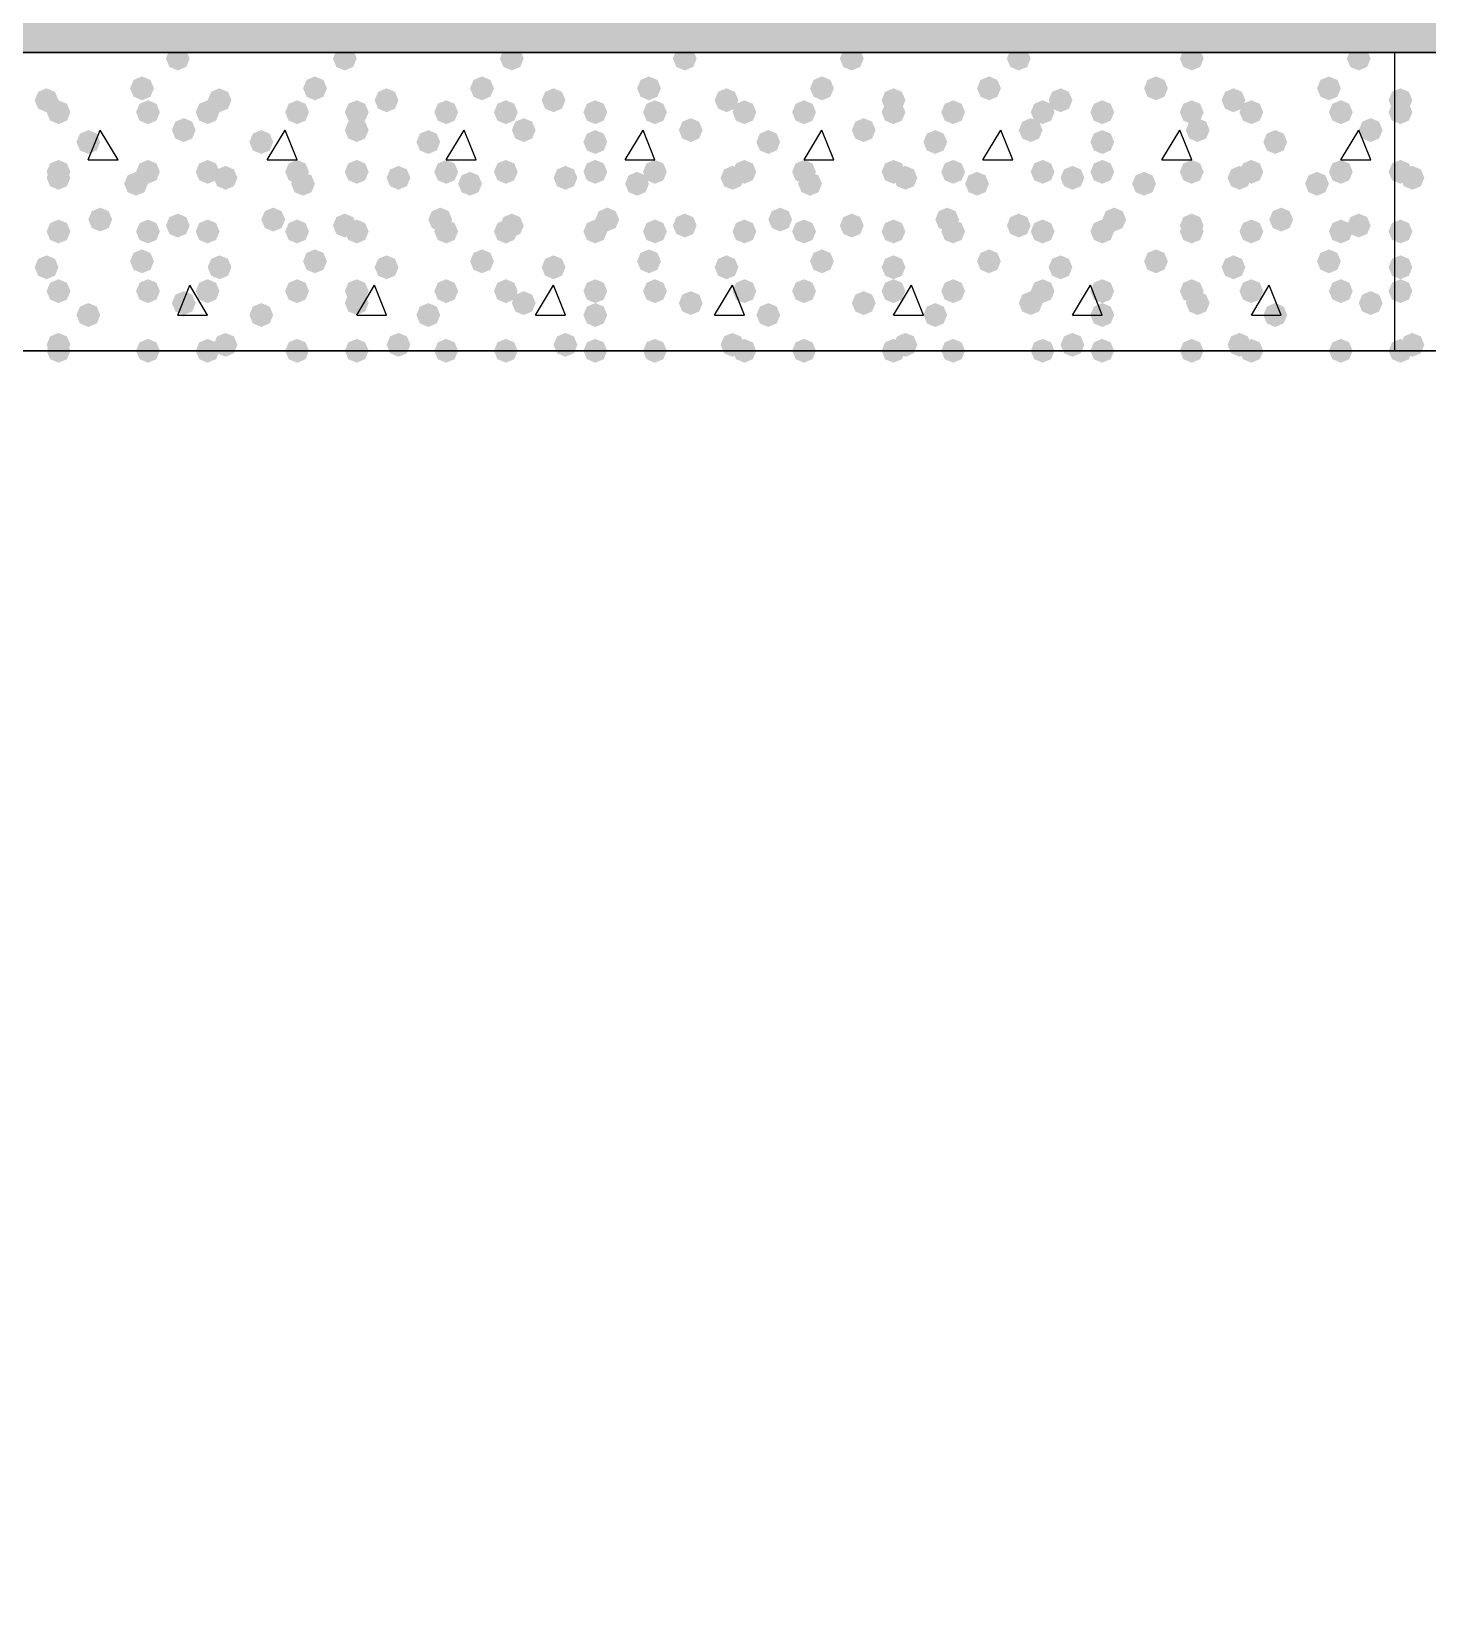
# Model space of a CAD drawing. Header units: millimetres. Extents: x 0 to 420, y 0 to 297.
# Drawn here: x 354.77 to 364.68, y 137.37 to 148.61 of the extents above; entities that cross this region are included whole.
import ezdxf

# ---------------------------------------------------------------- set-up
doc = ezdxf.new("R2010")
doc.units = ezdxf.units.MM
doc.layers.get('0').update_dxf_attribs({"linetype": 'CONTINUOUS'})

msp = doc.modelspace()

# ---------------------------------------------------------------- hatches: boundary and pattern name
at = {"true_color": 0x000008}
h = msp.add_hatch(color=0, dxfattribs=at)
h.paths.add_polyline_path([(379.603, 160.485667), (33.528, 160.485667), (379.603, 148.463)], flags=0)
h.paths.add_polyline_path([(33.528, 160.485667), (379.603, 148.463), (33.528, 148.463)], flags=0)
for points in [[(355.896333, 148.420667), (355.871463, 148.360871), (355.811667, 148.336), (355.751871, 148.360871), (355.727, 148.420667), (355.751871, 148.480462), (355.811667, 148.505333), (355.871462, 148.480463)], [(357.081667, 148.420667), (357.056796, 148.360871), (356.997, 148.336), (356.937204, 148.360871), (356.912333, 148.420667), (356.937204, 148.480462), (356.997, 148.505333), (357.056796, 148.480463)], [(358.267, 148.420667), (358.242129, 148.360871), (358.182333, 148.336), (358.122538, 148.360871), (358.097667, 148.420667), (358.122537, 148.480462), (358.182333, 148.505333), (358.242129, 148.480463)], [(359.494667, 148.420667), (359.469796, 148.360871), (359.41, 148.336), (359.350204, 148.360871), (359.325333, 148.420667), (359.350204, 148.480462), (359.41, 148.505333), (359.469796, 148.480463)], [(360.68, 148.420667), (360.655129, 148.360871), (360.595333, 148.336), (360.535538, 148.360871), (360.510667, 148.420667), (360.535537, 148.480462), (360.595333, 148.505333), (360.655129, 148.480463)], [(361.865333, 148.420667), (361.840463, 148.360871), (361.780667, 148.336), (361.720871, 148.360871), (361.696, 148.420667), (361.720871, 148.480462), (361.780667, 148.505333), (361.840462, 148.480463)], [(363.093, 148.420667), (363.068129, 148.360871), (363.008333, 148.336), (362.948537, 148.360871), (362.923667, 148.420667), (362.948537, 148.480462), (363.008333, 148.505333), (363.068129, 148.480463)], [(364.278333, 148.420667), (364.253462, 148.360871), (364.193667, 148.336), (364.133871, 148.360871), (364.109, 148.420667), (364.133871, 148.480462), (364.193667, 148.505333), (364.253462, 148.480463)], [(355.642333, 148.209), (355.617462, 148.149204), (355.557667, 148.124333), (355.497871, 148.149204), (355.473, 148.209), (355.497871, 148.268796), (355.557667, 148.293667), (355.617462, 148.268796)], [(356.87, 148.209), (356.845129, 148.149204), (356.785333, 148.124333), (356.725537, 148.149204), (356.700667, 148.209), (356.725537, 148.268796), (356.785333, 148.293667), (356.845129, 148.268796)], [(358.055333, 148.209), (358.030463, 148.149204), (357.970667, 148.124333), (357.910871, 148.149204), (357.886, 148.209), (357.910871, 148.268796), (357.970667, 148.293667), (358.030462, 148.268796)], [(359.240667, 148.209), (359.215796, 148.149204), (359.156, 148.124333), (359.096204, 148.149204), (359.071333, 148.209), (359.096204, 148.268796), (359.156, 148.293667), (359.215796, 148.268796)], [(360.468333, 148.209), (360.443463, 148.149204), (360.383667, 148.124333), (360.323871, 148.149204), (360.299, 148.209), (360.323871, 148.268796), (360.383667, 148.293667), (360.443462, 148.268796)], [(361.653667, 148.209), (361.628796, 148.149204), (361.569, 148.124333), (361.509204, 148.149204), (361.484333, 148.209), (361.509204, 148.268796), (361.569, 148.293667), (361.628796, 148.268796)], [(362.839, 148.209), (362.814129, 148.149204), (362.754333, 148.124333), (362.694537, 148.149204), (362.669667, 148.209), (362.694537, 148.268796), (362.754333, 148.293667), (362.814129, 148.268796)], [(364.066667, 148.209), (364.041796, 148.149204), (363.982, 148.124333), (363.922204, 148.149204), (363.897333, 148.209), (363.922204, 148.268796), (363.982, 148.293667), (364.041796, 148.268796)], [(354.965, 148.124333), (354.940129, 148.064537), (354.880333, 148.039667), (354.820538, 148.064537), (354.795667, 148.124333), (354.820537, 148.184129), (354.880333, 148.209), (354.940129, 148.184129)], [(356.192667, 148.124333), (356.167796, 148.064537), (356.108, 148.039667), (356.048204, 148.064537), (356.023333, 148.124333), (356.048204, 148.184129), (356.108, 148.209), (356.167796, 148.184129)], [(357.378, 148.124333), (357.353129, 148.064537), (357.293333, 148.039667), (357.233538, 148.064537), (357.208667, 148.124333), (357.233537, 148.184129), (357.293333, 148.209), (357.353129, 148.184129)], [(358.563333, 148.124333), (358.538462, 148.064537), (358.478667, 148.039667), (358.418871, 148.064537), (358.394, 148.124333), (358.418871, 148.184129), (358.478667, 148.209), (358.538462, 148.184129)], [(359.791, 148.124333), (359.766129, 148.064537), (359.706333, 148.039667), (359.646538, 148.064537), (359.621667, 148.124333), (359.646537, 148.184129), (359.706333, 148.209), (359.766129, 148.184129)], [(360.976333, 148.124333), (360.951462, 148.064537), (360.891667, 148.039667), (360.831871, 148.064537), (360.807, 148.124333), (360.831871, 148.184129), (360.891667, 148.209), (360.951462, 148.184129)], [(362.161667, 148.124333), (362.136796, 148.064537), (362.077, 148.039667), (362.017204, 148.064537), (361.992333, 148.124333), (362.017204, 148.184129), (362.077, 148.209), (362.136796, 148.184129)], [(363.389333, 148.124333), (363.364462, 148.064537), (363.304667, 148.039667), (363.244871, 148.064537), (363.22, 148.124333), (363.244871, 148.184129), (363.304667, 148.209), (363.364462, 148.184129)], [(355.049667, 148.039667), (355.024796, 147.979871), (354.965, 147.955), (354.905204, 147.979871), (354.880333, 148.039667), (354.905204, 148.099462), (354.965, 148.124333), (355.024796, 148.099463)], [(355.684667, 148.039667), (355.659796, 147.979871), (355.6, 147.955), (355.540204, 147.979871), (355.515333, 148.039667), (355.540204, 148.099462), (355.6, 148.124333), (355.659796, 148.099463)], [(356.108, 148.039667), (356.083129, 147.979871), (356.023333, 147.955), (355.963538, 147.979871), (355.938667, 148.039667), (355.963537, 148.099462), (356.023333, 148.124333), (356.083129, 148.099463)], [(356.743, 148.039667), (356.718129, 147.979871), (356.658333, 147.955), (356.598538, 147.979871), (356.573667, 148.039667), (356.598537, 148.099462), (356.658333, 148.124333), (356.718129, 148.099463)], [(357.166333, 148.039667), (357.141462, 147.979871), (357.081667, 147.955), (357.021871, 147.979871), (356.997, 148.039667), (357.021871, 148.099462), (357.081667, 148.124333), (357.141462, 148.099463)], [(357.801333, 148.039667), (357.776462, 147.979871), (357.716667, 147.955), (357.656871, 147.979871), (357.632, 148.039667), (357.656871, 148.099462), (357.716667, 148.124333), (357.776462, 148.099463)], [(358.224667, 148.039667), (358.199796, 147.979871), (358.14, 147.955), (358.080204, 147.979871), (358.055333, 148.039667), (358.080204, 148.099462), (358.14, 148.124333), (358.199796, 148.099463)], [(358.859667, 148.039667), (358.834796, 147.979871), (358.775, 147.955), (358.715204, 147.979871), (358.690333, 148.039667), (358.715204, 148.099462), (358.775, 148.124333), (358.834796, 148.099463)], [(359.283, 148.039667), (359.258129, 147.979871), (359.198333, 147.955), (359.138537, 147.979871), (359.113667, 148.039667), (359.138537, 148.099462), (359.198333, 148.124333), (359.258129, 148.099463)], [(359.918, 148.039667), (359.893129, 147.979871), (359.833333, 147.955), (359.773537, 147.979871), (359.748667, 148.039667), (359.773537, 148.099462), (359.833333, 148.124333), (359.893129, 148.099463)], [(360.341333, 148.039667), (360.316462, 147.979871), (360.256667, 147.955), (360.196871, 147.979871), (360.172, 148.039667), (360.196871, 148.099462), (360.256667, 148.124333), (360.316462, 148.099463)], [(360.976333, 148.039667), (360.951462, 147.979871), (360.891667, 147.955), (360.831871, 147.979871), (360.807, 148.039667), (360.831871, 148.099462), (360.891667, 148.124333), (360.951462, 148.099463)], [(361.399667, 148.039667), (361.374796, 147.979871), (361.315, 147.955), (361.255204, 147.979871), (361.230333, 148.039667), (361.255204, 148.099462), (361.315, 148.124333), (361.374796, 148.099463)], [(362.034667, 148.039667), (362.009796, 147.979871), (361.95, 147.955), (361.890204, 147.979871), (361.865333, 148.039667), (361.890204, 148.099462), (361.95, 148.124333), (362.009796, 148.099463)], [(362.458, 148.039667), (362.433129, 147.979871), (362.373333, 147.955), (362.313538, 147.979871), (362.288667, 148.039667), (362.313537, 148.099462), (362.373333, 148.124333), (362.433129, 148.099463)], [(363.093, 148.039667), (363.068129, 147.979871), (363.008333, 147.955), (362.948537, 147.979871), (362.923667, 148.039667), (362.948537, 148.099462), (363.008333, 148.124333), (363.068129, 148.099463)], [(363.516333, 148.039667), (363.491463, 147.979871), (363.431667, 147.955), (363.371871, 147.979871), (363.347, 148.039667), (363.371871, 148.099462), (363.431667, 148.124333), (363.491462, 148.099463)], [(364.151333, 148.039667), (364.126463, 147.979871), (364.066667, 147.955), (364.006871, 147.979871), (363.982, 148.039667), (364.006871, 148.099462), (364.066667, 148.124333), (364.126462, 148.099463)], [(355.261333, 147.828), (355.236463, 147.768204), (355.176667, 147.743333), (355.116871, 147.768204), (355.092, 147.828), (355.116871, 147.887796), (355.176667, 147.912667), (355.236462, 147.887796)], [(355.938667, 147.912667), (355.913796, 147.852871), (355.854, 147.828), (355.794204, 147.852871), (355.769333, 147.912667), (355.794204, 147.972462), (355.854, 147.997333), (355.913796, 147.972463)], [(356.489, 147.828), (356.464129, 147.768204), (356.404333, 147.743333), (356.344538, 147.768204), (356.319667, 147.828), (356.344537, 147.887796), (356.404333, 147.912667), (356.464129, 147.887796)], [(357.166333, 147.912667), (357.141462, 147.852871), (357.081667, 147.828), (357.021871, 147.852871), (356.997, 147.912667), (357.021871, 147.972462), (357.081667, 147.997333), (357.141462, 147.972463)], [(357.674333, 147.828), (357.649462, 147.768204), (357.589667, 147.743333), (357.529871, 147.768204), (357.505, 147.828), (357.529871, 147.887796), (357.589667, 147.912667), (357.649462, 147.887796)], [(358.351667, 147.912667), (358.326796, 147.852871), (358.267, 147.828), (358.207204, 147.852871), (358.182333, 147.912667), (358.207204, 147.972462), (358.267, 147.997333), (358.326796, 147.972463)], [(358.859667, 147.828), (358.834796, 147.768204), (358.775, 147.743333), (358.715204, 147.768204), (358.690333, 147.828), (358.715204, 147.887796), (358.775, 147.912667), (358.834796, 147.887796)], [(359.537, 147.912667), (359.512129, 147.852871), (359.452333, 147.828), (359.392538, 147.852871), (359.367667, 147.912667), (359.392537, 147.972462), (359.452333, 147.997333), (359.512129, 147.972463)], [(360.087333, 147.828), (360.062462, 147.768204), (360.002667, 147.743333), (359.942871, 147.768204), (359.918, 147.828), (359.942871, 147.887796), (360.002667, 147.912667), (360.062462, 147.887796)], [(360.764667, 147.912667), (360.739796, 147.852871), (360.68, 147.828), (360.620204, 147.852871), (360.595333, 147.912667), (360.620204, 147.972462), (360.68, 147.997333), (360.739796, 147.972463)], [(361.272667, 147.828), (361.247796, 147.768204), (361.188, 147.743333), (361.128204, 147.768204), (361.103333, 147.828), (361.128204, 147.887796), (361.188, 147.912667), (361.247796, 147.887796)], [(361.95, 147.912667), (361.925129, 147.852871), (361.865333, 147.828), (361.805538, 147.852871), (361.780667, 147.912667), (361.805537, 147.972462), (361.865333, 147.997333), (361.925129, 147.972463)], [(362.458, 147.828), (362.433129, 147.768204), (362.373333, 147.743333), (362.313538, 147.768204), (362.288667, 147.828), (362.313537, 147.887796), (362.373333, 147.912667), (362.433129, 147.887796)], [(363.135333, 147.912667), (363.110463, 147.852871), (363.050667, 147.828), (362.990871, 147.852871), (362.966, 147.912667), (362.990871, 147.972462), (363.050667, 147.997333), (363.110462, 147.972463)], [(363.685667, 147.828), (363.660796, 147.768204), (363.601, 147.743333), (363.541204, 147.768204), (363.516333, 147.828), (363.541204, 147.887796), (363.601, 147.912667), (363.660796, 147.887796)], [(364.363, 147.912667), (364.338129, 147.852871), (364.278333, 147.828), (364.218538, 147.852871), (364.193667, 147.912667), (364.218537, 147.972462), (364.278333, 147.997333), (364.338129, 147.972463)], [(355.049667, 147.616333), (355.024796, 147.556537), (354.965, 147.531667), (354.905204, 147.556537), (354.880333, 147.616333), (354.905204, 147.676129), (354.965, 147.701), (355.024796, 147.676129)], [(355.684667, 147.616333), (355.659796, 147.556537), (355.6, 147.531667), (355.540204, 147.556537), (355.515333, 147.616333), (355.540204, 147.676129), (355.6, 147.701), (355.659796, 147.676129)], [(356.108, 147.616333), (356.083129, 147.556537), (356.023333, 147.531667), (355.963538, 147.556537), (355.938667, 147.616333), (355.963537, 147.676129), (356.023333, 147.701), (356.083129, 147.676129)], [(356.743, 147.616333), (356.718129, 147.556537), (356.658333, 147.531667), (356.598538, 147.556537), (356.573667, 147.616333), (356.598537, 147.676129), (356.658333, 147.701), (356.718129, 147.676129)], [(357.166333, 147.616333), (357.141462, 147.556537), (357.081667, 147.531667), (357.021871, 147.556537), (356.997, 147.616333), (357.021871, 147.676129), (357.081667, 147.701), (357.141462, 147.676129)], [(357.801333, 147.616333), (357.776462, 147.556537), (357.716667, 147.531667), (357.656871, 147.556537), (357.632, 147.616333), (357.656871, 147.676129), (357.716667, 147.701), (357.776462, 147.676129)], [(358.224667, 147.616333), (358.199796, 147.556537), (358.14, 147.531667), (358.080204, 147.556537), (358.055333, 147.616333), (358.080204, 147.676129), (358.14, 147.701), (358.199796, 147.676129)], [(358.859667, 147.616333), (358.834796, 147.556537), (358.775, 147.531667), (358.715204, 147.556537), (358.690333, 147.616333), (358.715204, 147.676129), (358.775, 147.701), (358.834796, 147.676129)], [(359.283, 147.616333), (359.258129, 147.556537), (359.198333, 147.531667), (359.138537, 147.556537), (359.113667, 147.616333), (359.138537, 147.676129), (359.198333, 147.701), (359.258129, 147.676129)], [(359.918, 147.616333), (359.893129, 147.556537), (359.833333, 147.531667), (359.773537, 147.556537), (359.748667, 147.616333), (359.773537, 147.676129), (359.833333, 147.701), (359.893129, 147.676129)], [(360.341333, 147.616333), (360.316462, 147.556537), (360.256667, 147.531667), (360.196871, 147.556537), (360.172, 147.616333), (360.196871, 147.676129), (360.256667, 147.701), (360.316462, 147.676129)], [(360.976333, 147.616333), (360.951462, 147.556537), (360.891667, 147.531667), (360.831871, 147.556537), (360.807, 147.616333), (360.831871, 147.676129), (360.891667, 147.701), (360.951462, 147.676129)], [(361.399667, 147.616333), (361.374796, 147.556537), (361.315, 147.531667), (361.255204, 147.556537), (361.230333, 147.616333), (361.255204, 147.676129), (361.315, 147.701), (361.374796, 147.676129)], [(362.034667, 147.616333), (362.009796, 147.556537), (361.95, 147.531667), (361.890204, 147.556537), (361.865333, 147.616333), (361.890204, 147.676129), (361.95, 147.701), (362.009796, 147.676129)], [(362.458, 147.616333), (362.433129, 147.556537), (362.373333, 147.531667), (362.313538, 147.556537), (362.288667, 147.616333), (362.313537, 147.676129), (362.373333, 147.701), (362.433129, 147.676129)], [(363.093, 147.616333), (363.068129, 147.556537), (363.008333, 147.531667), (362.948537, 147.556537), (362.923667, 147.616333), (362.948537, 147.676129), (363.008333, 147.701), (363.068129, 147.676129)], [(363.516333, 147.616333), (363.491463, 147.556537), (363.431667, 147.531667), (363.371871, 147.556537), (363.347, 147.616333), (363.371871, 147.676129), (363.431667, 147.701), (363.491462, 147.676129)], [(364.151333, 147.616333), (364.126463, 147.556537), (364.066667, 147.531667), (364.006871, 147.556537), (363.982, 147.616333), (364.006871, 147.676129), (364.066667, 147.701), (364.126462, 147.676129)], [(355.049667, 147.574), (355.024796, 147.514204), (354.965, 147.489333), (354.905204, 147.514204), (354.880333, 147.574), (354.905204, 147.633796), (354.965, 147.658667), (355.024796, 147.633796)], [(355.6, 147.531667), (355.575129, 147.471871), (355.515333, 147.447), (355.455537, 147.471871), (355.430667, 147.531667), (355.455537, 147.591462), (355.515333, 147.616333), (355.575129, 147.591463)], [(356.235, 147.574), (356.210129, 147.514204), (356.150333, 147.489333), (356.090537, 147.514204), (356.065667, 147.574), (356.090537, 147.633796), (356.150333, 147.658667), (356.210129, 147.633796)], [(356.785333, 147.531667), (356.760463, 147.471871), (356.700667, 147.447), (356.640871, 147.471871), (356.616, 147.531667), (356.640871, 147.591462), (356.700667, 147.616333), (356.760462, 147.591463)], [(357.462667, 147.574), (357.437796, 147.514204), (357.378, 147.489333), (357.318204, 147.514204), (357.293333, 147.574), (357.318204, 147.633796), (357.378, 147.658667), (357.437796, 147.633796)], [(357.970667, 147.531667), (357.945796, 147.471871), (357.886, 147.447), (357.826204, 147.471871), (357.801333, 147.531667), (357.826204, 147.591462), (357.886, 147.616333), (357.945796, 147.591463)], [(358.648, 147.574), (358.623129, 147.514204), (358.563333, 147.489333), (358.503537, 147.514204), (358.478667, 147.574), (358.503537, 147.633796), (358.563333, 147.658667), (358.623129, 147.633796)], [(359.156, 147.531667), (359.131129, 147.471871), (359.071333, 147.447), (359.011537, 147.471871), (358.986667, 147.531667), (359.011537, 147.591462), (359.071333, 147.616333), (359.131129, 147.591463)], [(359.833333, 147.574), (359.808463, 147.514204), (359.748667, 147.489333), (359.688871, 147.514204), (359.664, 147.574), (359.688871, 147.633796), (359.748667, 147.658667), (359.808462, 147.633796)], [(360.383667, 147.531667), (360.358796, 147.471871), (360.299, 147.447), (360.239204, 147.471871), (360.214333, 147.531667), (360.239204, 147.591462), (360.299, 147.616333), (360.358796, 147.591463)], [(361.061, 147.574), (361.036129, 147.514204), (360.976333, 147.489333), (360.916538, 147.514204), (360.891667, 147.574), (360.916537, 147.633796), (360.976333, 147.658667), (361.036129, 147.633796)], [(361.569, 147.531667), (361.544129, 147.471871), (361.484333, 147.447), (361.424537, 147.471871), (361.399667, 147.531667), (361.424537, 147.591462), (361.484333, 147.616333), (361.544129, 147.591463)], [(362.246333, 147.574), (362.221462, 147.514204), (362.161667, 147.489333), (362.101871, 147.514204), (362.077, 147.574), (362.101871, 147.633796), (362.161667, 147.658667), (362.221462, 147.633796)], [(362.754333, 147.531667), (362.729462, 147.471871), (362.669667, 147.447), (362.609871, 147.471871), (362.585, 147.531667), (362.609871, 147.591462), (362.669667, 147.616333), (362.729462, 147.591463)], [(363.431667, 147.574), (363.406796, 147.514204), (363.347, 147.489333), (363.287204, 147.514204), (363.262333, 147.574), (363.287204, 147.633796), (363.347, 147.658667), (363.406796, 147.633796)], [(363.982, 147.531667), (363.957129, 147.471871), (363.897333, 147.447), (363.837538, 147.471871), (363.812667, 147.531667), (363.837537, 147.591462), (363.897333, 147.616333), (363.957129, 147.591463)], [(355.346, 147.277667), (355.321129, 147.217871), (355.261333, 147.193), (355.201537, 147.217871), (355.176667, 147.277667), (355.201537, 147.337462), (355.261333, 147.362333), (355.321129, 147.337463)], [(356.573667, 147.277667), (356.548796, 147.217871), (356.489, 147.193), (356.429204, 147.217871), (356.404333, 147.277667), (356.429204, 147.337462), (356.489, 147.362333), (356.548796, 147.337463)], [(357.759, 147.277667), (357.734129, 147.217871), (357.674333, 147.193), (357.614537, 147.217871), (357.589667, 147.277667), (357.614537, 147.337462), (357.674333, 147.362333), (357.734129, 147.337463)], [(358.944333, 147.277667), (358.919462, 147.217871), (358.859667, 147.193), (358.799871, 147.217871), (358.775, 147.277667), (358.799871, 147.337462), (358.859667, 147.362333), (358.919462, 147.337463)], [(360.172, 147.277667), (360.147129, 147.217871), (360.087333, 147.193), (360.027537, 147.217871), (360.002667, 147.277667), (360.027537, 147.337462), (360.087333, 147.362333), (360.147129, 147.337463)], [(361.357333, 147.277667), (361.332462, 147.217871), (361.272667, 147.193), (361.212871, 147.217871), (361.188, 147.277667), (361.212871, 147.337462), (361.272667, 147.362333), (361.332462, 147.337463)], [(362.542667, 147.277667), (362.517796, 147.217871), (362.458, 147.193), (362.398204, 147.217871), (362.373333, 147.277667), (362.398204, 147.337462), (362.458, 147.362333), (362.517796, 147.337463)], [(363.728, 147.277667), (363.703129, 147.217871), (363.643333, 147.193), (363.583538, 147.217871), (363.558667, 147.277667), (363.583537, 147.337462), (363.643333, 147.362333), (363.703129, 147.337463)], [(355.049667, 147.193), (355.024796, 147.133204), (354.965, 147.108333), (354.905204, 147.133204), (354.880333, 147.193), (354.905204, 147.252796), (354.965, 147.277667), (355.024796, 147.252796)], [(355.684667, 147.193), (355.659796, 147.133204), (355.6, 147.108333), (355.540204, 147.133204), (355.515333, 147.193), (355.540204, 147.252796), (355.6, 147.277667), (355.659796, 147.252796)], [(355.896333, 147.235333), (355.871463, 147.175537), (355.811667, 147.150667), (355.751871, 147.175537), (355.727, 147.235333), (355.751871, 147.295129), (355.811667, 147.32), (355.871462, 147.295129)], [(356.108, 147.193), (356.083129, 147.133204), (356.023333, 147.108333), (355.963538, 147.133204), (355.938667, 147.193), (355.963537, 147.252796), (356.023333, 147.277667), (356.083129, 147.252796)], [(356.743, 147.193), (356.718129, 147.133204), (356.658333, 147.108333), (356.598538, 147.133204), (356.573667, 147.193), (356.598537, 147.252796), (356.658333, 147.277667), (356.718129, 147.252796)], [(357.081667, 147.235333), (357.056796, 147.175537), (356.997, 147.150667), (356.937204, 147.175537), (356.912333, 147.235333), (356.937204, 147.295129), (356.997, 147.32), (357.056796, 147.295129)], [(357.166333, 147.193), (357.141462, 147.133204), (357.081667, 147.108333), (357.021871, 147.133204), (356.997, 147.193), (357.021871, 147.252796), (357.081667, 147.277667), (357.141462, 147.252796)], [(357.801333, 147.193), (357.776462, 147.133204), (357.716667, 147.108333), (357.656871, 147.133204), (357.632, 147.193), (357.656871, 147.252796), (357.716667, 147.277667), (357.776462, 147.252796)], [(358.224667, 147.193), (358.199796, 147.133204), (358.14, 147.108333), (358.080204, 147.133204), (358.055333, 147.193), (358.080204, 147.252796), (358.14, 147.277667), (358.199796, 147.252796)], [(358.267, 147.235333), (358.242129, 147.175537), (358.182333, 147.150667), (358.122538, 147.175537), (358.097667, 147.235333), (358.122537, 147.295129), (358.182333, 147.32), (358.242129, 147.295129)], [(358.859667, 147.193), (358.834796, 147.133204), (358.775, 147.108333), (358.715204, 147.133204), (358.690333, 147.193), (358.715204, 147.252796), (358.775, 147.277667), (358.834796, 147.252796)], [(359.283, 147.193), (359.258129, 147.133204), (359.198333, 147.108333), (359.138537, 147.133204), (359.113667, 147.193), (359.138537, 147.252796), (359.198333, 147.277667), (359.258129, 147.252796)], [(359.494667, 147.235333), (359.469796, 147.175537), (359.41, 147.150667), (359.350204, 147.175537), (359.325333, 147.235333), (359.350204, 147.295129), (359.41, 147.32), (359.469796, 147.295129)], [(359.918, 147.193), (359.893129, 147.133204), (359.833333, 147.108333), (359.773537, 147.133204), (359.748667, 147.193), (359.773537, 147.252796), (359.833333, 147.277667), (359.893129, 147.252796)], [(360.341333, 147.193), (360.316462, 147.133204), (360.256667, 147.108333), (360.196871, 147.133204), (360.172, 147.193), (360.196871, 147.252796), (360.256667, 147.277667), (360.316462, 147.252796)], [(360.68, 147.235333), (360.655129, 147.175537), (360.595333, 147.150667), (360.535538, 147.175537), (360.510667, 147.235333), (360.535537, 147.295129), (360.595333, 147.32), (360.655129, 147.295129)], [(360.976333, 147.193), (360.951462, 147.133204), (360.891667, 147.108333), (360.831871, 147.133204), (360.807, 147.193), (360.831871, 147.252796), (360.891667, 147.277667), (360.951462, 147.252796)], [(361.399667, 147.193), (361.374796, 147.133204), (361.315, 147.108333), (361.255204, 147.133204), (361.230333, 147.193), (361.255204, 147.252796), (361.315, 147.277667), (361.374796, 147.252796)], [(361.865333, 147.235333), (361.840463, 147.175537), (361.780667, 147.150667), (361.720871, 147.175537), (361.696, 147.235333), (361.720871, 147.295129), (361.780667, 147.32), (361.840462, 147.295129)], [(362.034667, 147.193), (362.009796, 147.133204), (361.95, 147.108333), (361.890204, 147.133204), (361.865333, 147.193), (361.890204, 147.252796), (361.95, 147.277667), (362.009796, 147.252796)], [(362.458, 147.193), (362.433129, 147.133204), (362.373333, 147.108333), (362.313538, 147.133204), (362.288667, 147.193), (362.313537, 147.252796), (362.373333, 147.277667), (362.433129, 147.252796)], [(363.093, 147.235333), (363.068129, 147.175537), (363.008333, 147.150667), (362.948537, 147.175537), (362.923667, 147.235333), (362.948537, 147.295129), (363.008333, 147.32), (363.068129, 147.295129)], [(363.093, 147.193), (363.068129, 147.133204), (363.008333, 147.108333), (362.948537, 147.133204), (362.923667, 147.193), (362.948537, 147.252796), (363.008333, 147.277667), (363.068129, 147.252796)], [(363.516333, 147.193), (363.491463, 147.133204), (363.431667, 147.108333), (363.371871, 147.133204), (363.347, 147.193), (363.371871, 147.252796), (363.431667, 147.277667), (363.491462, 147.252796)], [(364.151333, 147.193), (364.126463, 147.133204), (364.066667, 147.108333), (364.006871, 147.133204), (363.982, 147.193), (364.006871, 147.252796), (364.066667, 147.277667), (364.126462, 147.252796)], [(364.278333, 147.235333), (364.253462, 147.175537), (364.193667, 147.150667), (364.133871, 147.175537), (364.109, 147.235333), (364.133871, 147.295129), (364.193667, 147.32), (364.253462, 147.295129)], [(354.965, 146.939), (354.940129, 146.879204), (354.880333, 146.854333), (354.820538, 146.879204), (354.795667, 146.939), (354.820537, 146.998796), (354.880333, 147.023667), (354.940129, 146.998796)], [(355.642333, 146.981333), (355.617462, 146.921537), (355.557667, 146.896667), (355.497871, 146.921537), (355.473, 146.981333), (355.497871, 147.041129), (355.557667, 147.066), (355.617462, 147.041129)], [(356.192667, 146.939), (356.167796, 146.879204), (356.108, 146.854333), (356.048204, 146.879204), (356.023333, 146.939), (356.048204, 146.998796), (356.108, 147.023667), (356.167796, 146.998796)], [(356.87, 146.981333), (356.845129, 146.921537), (356.785333, 146.896667), (356.725537, 146.921537), (356.700667, 146.981333), (356.725537, 147.041129), (356.785333, 147.066), (356.845129, 147.041129)], [(357.378, 146.939), (357.353129, 146.879204), (357.293333, 146.854333), (357.233538, 146.879204), (357.208667, 146.939), (357.233537, 146.998796), (357.293333, 147.023667), (357.353129, 146.998796)], [(358.055333, 146.981333), (358.030463, 146.921537), (357.970667, 146.896667), (357.910871, 146.921537), (357.886, 146.981333), (357.910871, 147.041129), (357.970667, 147.066), (358.030462, 147.041129)], [(358.563333, 146.939), (358.538462, 146.879204), (358.478667, 146.854333), (358.418871, 146.879204), (358.394, 146.939), (358.418871, 146.998796), (358.478667, 147.023667), (358.538462, 146.998796)], [(359.240667, 146.981333), (359.215796, 146.921537), (359.156, 146.896667), (359.096204, 146.921537), (359.071333, 146.981333), (359.096204, 147.041129), (359.156, 147.066), (359.215796, 147.041129)], [(359.791, 146.939), (359.766129, 146.879204), (359.706333, 146.854333), (359.646538, 146.879204), (359.621667, 146.939), (359.646537, 146.998796), (359.706333, 147.023667), (359.766129, 146.998796)], [(360.468333, 146.981333), (360.443463, 146.921537), (360.383667, 146.896667), (360.323871, 146.921537), (360.299, 146.981333), (360.323871, 147.041129), (360.383667, 147.066), (360.443462, 147.041129)], [(360.976333, 146.939), (360.951462, 146.879204), (360.891667, 146.854333), (360.831871, 146.879204), (360.807, 146.939), (360.831871, 146.998796), (360.891667, 147.023667), (360.951462, 146.998796)], [(361.653667, 146.981333), (361.628796, 146.921537), (361.569, 146.896667), (361.509204, 146.921537), (361.484333, 146.981333), (361.509204, 147.041129), (361.569, 147.066), (361.628796, 147.041129)], [(362.161667, 146.939), (362.136796, 146.879204), (362.077, 146.854333), (362.017204, 146.879204), (361.992333, 146.939), (362.017204, 146.998796), (362.077, 147.023667), (362.136796, 146.998796)], [(362.839, 146.981333), (362.814129, 146.921537), (362.754333, 146.896667), (362.694537, 146.921537), (362.669667, 146.981333), (362.694537, 147.041129), (362.754333, 147.066), (362.814129, 147.041129)], [(363.389333, 146.939), (363.364462, 146.879204), (363.304667, 146.854333), (363.244871, 146.879204), (363.22, 146.939), (363.244871, 146.998796), (363.304667, 147.023667), (363.364462, 146.998796)], [(364.066667, 146.981333), (364.041796, 146.921537), (363.982, 146.896667), (363.922204, 146.921537), (363.897333, 146.981333), (363.922204, 147.041129), (363.982, 147.066), (364.041796, 147.041129)], [(355.049667, 146.769667), (355.024796, 146.709871), (354.965, 146.685), (354.905204, 146.709871), (354.880333, 146.769667), (354.905204, 146.829462), (354.965, 146.854333), (355.024796, 146.829463)], [(355.684667, 146.769667), (355.659796, 146.709871), (355.6, 146.685), (355.540204, 146.709871), (355.515333, 146.769667), (355.540204, 146.829462), (355.6, 146.854333), (355.659796, 146.829463)], [(356.108, 146.769667), (356.083129, 146.709871), (356.023333, 146.685), (355.963538, 146.709871), (355.938667, 146.769667), (355.963537, 146.829462), (356.023333, 146.854333), (356.083129, 146.829463)], [(356.743, 146.769667), (356.718129, 146.709871), (356.658333, 146.685), (356.598538, 146.709871), (356.573667, 146.769667), (356.598537, 146.829462), (356.658333, 146.854333), (356.718129, 146.829463)], [(357.166333, 146.769667), (357.141462, 146.709871), (357.081667, 146.685), (357.021871, 146.709871), (356.997, 146.769667), (357.021871, 146.829462), (357.081667, 146.854333), (357.141462, 146.829463)], [(357.801333, 146.769667), (357.776462, 146.709871), (357.716667, 146.685), (357.656871, 146.709871), (357.632, 146.769667), (357.656871, 146.829462), (357.716667, 146.854333), (357.776462, 146.829463)], [(358.224667, 146.769667), (358.199796, 146.709871), (358.14, 146.685), (358.080204, 146.709871), (358.055333, 146.769667), (358.080204, 146.829462), (358.14, 146.854333), (358.199796, 146.829463)], [(358.859667, 146.769667), (358.834796, 146.709871), (358.775, 146.685), (358.715204, 146.709871), (358.690333, 146.769667), (358.715204, 146.829462), (358.775, 146.854333), (358.834796, 146.829463)], [(359.283, 146.769667), (359.258129, 146.709871), (359.198333, 146.685), (359.138537, 146.709871), (359.113667, 146.769667), (359.138537, 146.829462), (359.198333, 146.854333), (359.258129, 146.829463)], [(359.918, 146.769667), (359.893129, 146.709871), (359.833333, 146.685), (359.773537, 146.709871), (359.748667, 146.769667), (359.773537, 146.829462), (359.833333, 146.854333), (359.893129, 146.829463)], [(360.341333, 146.769667), (360.316462, 146.709871), (360.256667, 146.685), (360.196871, 146.709871), (360.172, 146.769667), (360.196871, 146.829462), (360.256667, 146.854333), (360.316462, 146.829463)], [(360.976333, 146.769667), (360.951462, 146.709871), (360.891667, 146.685), (360.831871, 146.709871), (360.807, 146.769667), (360.831871, 146.829462), (360.891667, 146.854333), (360.951462, 146.829463)], [(361.399667, 146.769667), (361.374796, 146.709871), (361.315, 146.685), (361.255204, 146.709871), (361.230333, 146.769667), (361.255204, 146.829462), (361.315, 146.854333), (361.374796, 146.829463)], [(362.034667, 146.769667), (362.009796, 146.709871), (361.95, 146.685), (361.890204, 146.709871), (361.865333, 146.769667), (361.890204, 146.829462), (361.95, 146.854333), (362.009796, 146.829463)], [(362.458, 146.769667), (362.433129, 146.709871), (362.373333, 146.685), (362.313538, 146.709871), (362.288667, 146.769667), (362.313537, 146.829462), (362.373333, 146.854333), (362.433129, 146.829463)], [(363.093, 146.769667), (363.068129, 146.709871), (363.008333, 146.685), (362.948537, 146.709871), (362.923667, 146.769667), (362.948537, 146.829462), (363.008333, 146.854333), (363.068129, 146.829463)], [(363.516333, 146.769667), (363.491463, 146.709871), (363.431667, 146.685), (363.371871, 146.709871), (363.347, 146.769667), (363.371871, 146.829462), (363.431667, 146.854333), (363.491462, 146.829463)], [(364.151333, 146.769667), (364.126463, 146.709871), (364.066667, 146.685), (364.006871, 146.709871), (363.982, 146.769667), (364.006871, 146.829462), (364.066667, 146.854333), (364.126462, 146.829463)], [(355.261333, 146.600333), (355.236463, 146.540537), (355.176667, 146.515667), (355.116871, 146.540537), (355.092, 146.600333), (355.116871, 146.660129), (355.176667, 146.685), (355.236462, 146.660129)], [(355.938667, 146.685), (355.913796, 146.625204), (355.854, 146.600333), (355.794204, 146.625204), (355.769333, 146.685), (355.794204, 146.744796), (355.854, 146.769667), (355.913796, 146.744796)], [(356.489, 146.600333), (356.464129, 146.540537), (356.404333, 146.515667), (356.344538, 146.540537), (356.319667, 146.600333), (356.344537, 146.660129), (356.404333, 146.685), (356.464129, 146.660129)], [(357.166333, 146.685), (357.141462, 146.625204), (357.081667, 146.600333), (357.021871, 146.625204), (356.997, 146.685), (357.021871, 146.744796), (357.081667, 146.769667), (357.141462, 146.744796)], [(357.674333, 146.600333), (357.649462, 146.540537), (357.589667, 146.515667), (357.529871, 146.540537), (357.505, 146.600333), (357.529871, 146.660129), (357.589667, 146.685), (357.649462, 146.660129)], [(358.351667, 146.685), (358.326796, 146.625204), (358.267, 146.600333), (358.207204, 146.625204), (358.182333, 146.685), (358.207204, 146.744796), (358.267, 146.769667), (358.326796, 146.744796)], [(358.859667, 146.600333), (358.834796, 146.540537), (358.775, 146.515667), (358.715204, 146.540537), (358.690333, 146.600333), (358.715204, 146.660129), (358.775, 146.685), (358.834796, 146.660129)], [(359.537, 146.685), (359.512129, 146.625204), (359.452333, 146.600333), (359.392538, 146.625204), (359.367667, 146.685), (359.392537, 146.744796), (359.452333, 146.769667), (359.512129, 146.744796)], [(360.087333, 146.600333), (360.062462, 146.540537), (360.002667, 146.515667), (359.942871, 146.540537), (359.918, 146.600333), (359.942871, 146.660129), (360.002667, 146.685), (360.062462, 146.660129)], [(360.764667, 146.685), (360.739796, 146.625204), (360.68, 146.600333), (360.620204, 146.625204), (360.595333, 146.685), (360.620204, 146.744796), (360.68, 146.769667), (360.739796, 146.744796)], [(361.272667, 146.600333), (361.247796, 146.540537), (361.188, 146.515667), (361.128204, 146.540537), (361.103333, 146.600333), (361.128204, 146.660129), (361.188, 146.685), (361.247796, 146.660129)], [(361.95, 146.685), (361.925129, 146.625204), (361.865333, 146.600333), (361.805538, 146.625204), (361.780667, 146.685), (361.805537, 146.744796), (361.865333, 146.769667), (361.925129, 146.744796)], [(362.458, 146.600333), (362.433129, 146.540537), (362.373333, 146.515667), (362.313538, 146.540537), (362.288667, 146.600333), (362.313537, 146.660129), (362.373333, 146.685), (362.433129, 146.660129)], [(363.135333, 146.685), (363.110463, 146.625204), (363.050667, 146.600333), (362.990871, 146.625204), (362.966, 146.685), (362.990871, 146.744796), (363.050667, 146.769667), (363.110462, 146.744796)], [(363.685667, 146.600333), (363.660796, 146.540537), (363.601, 146.515667), (363.541204, 146.540537), (363.516333, 146.600333), (363.541204, 146.660129), (363.601, 146.685), (363.660796, 146.660129)], [(364.363, 146.685), (364.338129, 146.625204), (364.278333, 146.600333), (364.218538, 146.625204), (364.193667, 146.685), (364.218537, 146.744796), (364.278333, 146.769667), (364.338129, 146.744796)], [(355.049667, 146.388667), (355.024796, 146.328871), (354.965, 146.304), (354.905204, 146.328871), (354.880333, 146.388667), (354.905204, 146.448462), (354.965, 146.473333), (355.024796, 146.448463)], [(356.235, 146.388667), (356.210129, 146.328871), (356.150333, 146.304), (356.090537, 146.328871), (356.065667, 146.388667), (356.090537, 146.448462), (356.150333, 146.473333), (356.210129, 146.448463)], [(357.462667, 146.388667), (357.437796, 146.328871), (357.378, 146.304), (357.318204, 146.328871), (357.293333, 146.388667), (357.318204, 146.448462), (357.378, 146.473333), (357.437796, 146.448463)], [(358.648, 146.388667), (358.623129, 146.328871), (358.563333, 146.304), (358.503537, 146.328871), (358.478667, 146.388667), (358.503537, 146.448462), (358.563333, 146.473333), (358.623129, 146.448463)], [(359.833333, 146.388667), (359.808463, 146.328871), (359.748667, 146.304), (359.688871, 146.328871), (359.664, 146.388667), (359.688871, 146.448462), (359.748667, 146.473333), (359.808462, 146.448463)], [(361.061, 146.388667), (361.036129, 146.328871), (360.976333, 146.304), (360.916538, 146.328871), (360.891667, 146.388667), (360.916537, 146.448462), (360.976333, 146.473333), (361.036129, 146.448463)], [(362.246333, 146.388667), (362.221462, 146.328871), (362.161667, 146.304), (362.101871, 146.328871), (362.077, 146.388667), (362.101871, 146.448462), (362.161667, 146.473333), (362.221462, 146.448463)], [(363.431667, 146.388667), (363.406796, 146.328871), (363.347, 146.304), (363.287204, 146.328871), (363.262333, 146.388667), (363.287204, 146.448462), (363.347, 146.473333), (363.406796, 146.448463)], [(355.049667, 146.346333), (355.024796, 146.286537), (354.965, 146.261667), (354.905204, 146.286537), (354.880333, 146.346333), (354.905204, 146.406129), (354.965, 146.431), (355.024796, 146.406129)], [(355.684667, 146.346333), (355.659796, 146.286537), (355.6, 146.261667), (355.540204, 146.286537), (355.515333, 146.346333), (355.540204, 146.406129), (355.6, 146.431), (355.659796, 146.406129)], [(356.108, 146.346333), (356.083129, 146.286537), (356.023333, 146.261667), (355.963538, 146.286537), (355.938667, 146.346333), (355.963537, 146.406129), (356.023333, 146.431), (356.083129, 146.406129)], [(356.743, 146.346333), (356.718129, 146.286537), (356.658333, 146.261667), (356.598538, 146.286537), (356.573667, 146.346333), (356.598537, 146.406129), (356.658333, 146.431), (356.718129, 146.406129)], [(357.166333, 146.346333), (357.141462, 146.286537), (357.081667, 146.261667), (357.021871, 146.286537), (356.997, 146.346333), (357.021871, 146.406129), (357.081667, 146.431), (357.141462, 146.406129)], [(357.801333, 146.346333), (357.776462, 146.286537), (357.716667, 146.261667), (357.656871, 146.286537), (357.632, 146.346333), (357.656871, 146.406129), (357.716667, 146.431), (357.776462, 146.406129)], [(358.224667, 146.346333), (358.199796, 146.286537), (358.14, 146.261667), (358.080204, 146.286537), (358.055333, 146.346333), (358.080204, 146.406129), (358.14, 146.431), (358.199796, 146.406129)], [(358.859667, 146.346333), (358.834796, 146.286537), (358.775, 146.261667), (358.715204, 146.286537), (358.690333, 146.346333), (358.715204, 146.406129), (358.775, 146.431), (358.834796, 146.406129)], [(359.283, 146.346333), (359.258129, 146.286537), (359.198333, 146.261667), (359.138537, 146.286537), (359.113667, 146.346333), (359.138537, 146.406129), (359.198333, 146.431), (359.258129, 146.406129)], [(359.918, 146.346333), (359.893129, 146.286537), (359.833333, 146.261667), (359.773537, 146.286537), (359.748667, 146.346333), (359.773537, 146.406129), (359.833333, 146.431), (359.893129, 146.406129)], [(360.341333, 146.346333), (360.316462, 146.286537), (360.256667, 146.261667), (360.196871, 146.286537), (360.172, 146.346333), (360.196871, 146.406129), (360.256667, 146.431), (360.316462, 146.406129)], [(360.976333, 146.346333), (360.951462, 146.286537), (360.891667, 146.261667), (360.831871, 146.286537), (360.807, 146.346333), (360.831871, 146.406129), (360.891667, 146.431), (360.951462, 146.406129)], [(361.399667, 146.346333), (361.374796, 146.286537), (361.315, 146.261667), (361.255204, 146.286537), (361.230333, 146.346333), (361.255204, 146.406129), (361.315, 146.431), (361.374796, 146.406129)], [(362.034667, 146.346333), (362.009796, 146.286537), (361.95, 146.261667), (361.890204, 146.286537), (361.865333, 146.346333), (361.890204, 146.406129), (361.95, 146.431), (362.009796, 146.406129)], [(362.458, 146.346333), (362.433129, 146.286537), (362.373333, 146.261667), (362.313538, 146.286537), (362.288667, 146.346333), (362.313537, 146.406129), (362.373333, 146.431), (362.433129, 146.406129)], [(363.093, 146.346333), (363.068129, 146.286537), (363.008333, 146.261667), (362.948537, 146.286537), (362.923667, 146.346333), (362.948537, 146.406129), (363.008333, 146.431), (363.068129, 146.406129)], [(363.516333, 146.346333), (363.491463, 146.286537), (363.431667, 146.261667), (363.371871, 146.286537), (363.347, 146.346333), (363.371871, 146.406129), (363.431667, 146.431), (363.491462, 146.406129)], [(364.151333, 146.346333), (364.126463, 146.286537), (364.066667, 146.261667), (364.006871, 146.286537), (363.982, 146.346333), (364.006871, 146.406129), (364.066667, 146.431), (364.126462, 146.406129)]]:
    msp.add_hatch(color=0, dxfattribs=at).paths.add_polyline_path(points, flags=0)
at = {"true_color": 0x000007}
for points in [[(364.574667, 148.124333), (364.549796, 148.064537), (364.49, 148.039667), (364.430204, 148.064537), (364.405333, 148.124333), (364.430204, 148.184129), (364.49, 148.209), (364.549796, 148.184129)], [(364.574667, 148.039667), (364.549796, 147.979871), (364.49, 147.955), (364.430204, 147.979871), (364.405333, 148.039667), (364.430204, 148.099462), (364.49, 148.124333), (364.549796, 148.099463)], [(364.574667, 147.616333), (364.549796, 147.556537), (364.49, 147.531667), (364.430204, 147.556537), (364.405333, 147.616333), (364.430204, 147.676129), (364.49, 147.701), (364.549796, 147.676129)], [(364.659333, 147.574), (364.634462, 147.514204), (364.574667, 147.489333), (364.514871, 147.514204), (364.49, 147.574), (364.514871, 147.633796), (364.574667, 147.658667), (364.634462, 147.633796)], [(364.574667, 147.193), (364.549796, 147.133204), (364.49, 147.108333), (364.430204, 147.133204), (364.405333, 147.193), (364.430204, 147.252796), (364.49, 147.277667), (364.549796, 147.252796)], [(364.574667, 146.939), (364.549796, 146.879204), (364.49, 146.854333), (364.430204, 146.879204), (364.405333, 146.939), (364.430204, 146.998796), (364.49, 147.023667), (364.549796, 146.998796)], [(364.574667, 146.769667), (364.549796, 146.709871), (364.49, 146.685), (364.430204, 146.709871), (364.405333, 146.769667), (364.430204, 146.829462), (364.49, 146.854333), (364.549796, 146.829463)], [(364.659333, 146.388667), (364.634462, 146.328871), (364.574667, 146.304), (364.514871, 146.328871), (364.49, 146.388667), (364.514871, 146.448462), (364.574667, 146.473333), (364.634462, 146.448463)], [(364.574667, 146.346333), (364.549796, 146.286537), (364.49, 146.261667), (364.430204, 146.286537), (364.405333, 146.346333), (364.430204, 146.406129), (364.49, 146.431), (364.549796, 146.406129)]]:
    msp.add_hatch(color=0, dxfattribs=at).paths.add_polyline_path(points, flags=0)

# ---------------------------------------------------------------- linework, layer by layer
at = {"color": 0, "true_color": 0x000008}
msp.add_lwpolyline([(33.528, 160.485667), (379.603, 148.463), (33.528, 148.463)], close=True, dxfattribs=at)
at = {"color": 0, "true_color": 0x000007}
for points in [[(32.469667, 125.179667), (32.469667, 148.463), (380.661333, 148.463), (380.661333, 125.179667), (218.228333, 125.179667), (218.228333, 103.970667), (194.902667, 103.970667), (194.902667, 125.179667)], [(32.469667, 125.179667), (32.469667, 148.463), (380.661333, 148.463), (380.661333, 125.179667), (218.228333, 125.179667), (218.228333, 103.970667), (194.902667, 103.970667), (194.902667, 125.179667)], [(364.447667, 148.463), (364.447667, 146.346333), (366.564333, 146.346333), (366.564333, 148.463)]]:
    msp.add_lwpolyline(points, close=True, dxfattribs=at)
for points in [[(364.447667, 148.463), (345.355333, 148.463)], [(345.355333, 146.346333), (364.447667, 146.346333)]]:
    msp.add_lwpolyline(points, dxfattribs=at)
at = {"color": 0, "true_color": 0x000008}
for points in [[(355.176667, 147.701), (355.261333, 147.912667)], [(355.388333, 147.701), (355.261333, 147.912667)], [(356.446667, 147.701), (356.573667, 147.912667)], [(356.658333, 147.701), (356.573667, 147.912667)], [(357.716667, 147.701), (357.843667, 147.912667)], [(357.928333, 147.701), (357.843667, 147.912667)], [(358.986667, 147.701), (359.113667, 147.912667)], [(359.198333, 147.701), (359.113667, 147.912667)], [(360.256667, 147.701), (360.383667, 147.912667)], [(360.468333, 147.701), (360.383667, 147.912667)], [(361.526667, 147.701), (361.653667, 147.912667)], [(361.738333, 147.701), (361.653667, 147.912667)], [(362.796667, 147.701), (362.923667, 147.912667)], [(363.008333, 147.701), (362.923667, 147.912667)], [(364.066667, 147.701), (364.193667, 147.912667)], [(364.278333, 147.701), (364.193667, 147.912667)], [(355.176667, 147.701), (355.388333, 147.701)], [(356.446667, 147.701), (356.658333, 147.701)], [(357.716667, 147.701), (357.928333, 147.701)], [(358.986667, 147.701), (359.198333, 147.701)], [(360.256667, 147.701), (360.468333, 147.701)], [(361.526667, 147.701), (361.738333, 147.701)], [(362.796667, 147.701), (363.008333, 147.701)], [(364.066667, 147.701), (364.278333, 147.701)], [(355.811667, 146.600333), (355.896333, 146.812)], [(356.023333, 146.600333), (355.896333, 146.812)], [(357.081667, 146.600333), (357.208667, 146.812)], [(357.293333, 146.600333), (357.208667, 146.812)], [(358.351667, 146.600333), (358.478667, 146.812)], [(358.563333, 146.600333), (358.478667, 146.812)], [(359.621667, 146.600333), (359.748667, 146.812)], [(359.833333, 146.600333), (359.748667, 146.812)], [(360.891667, 146.600333), (361.018667, 146.812)], [(361.103333, 146.600333), (361.018667, 146.812)], [(362.161667, 146.600333), (362.288667, 146.812)], [(362.373333, 146.600333), (362.288667, 146.812)], [(363.431667, 146.600333), (363.558667, 146.812)], [(363.643333, 146.600333), (363.558667, 146.812)], [(355.811667, 146.600333), (356.023333, 146.600333)], [(357.081667, 146.600333), (357.293333, 146.600333)], [(358.351667, 146.600333), (358.563333, 146.600333)], [(359.621667, 146.600333), (359.833333, 146.600333)], [(360.891667, 146.600333), (361.103333, 146.600333)], [(362.161667, 146.600333), (362.373333, 146.600333)], [(363.431667, 146.600333), (363.643333, 146.600333)]]:
    msp.add_lwpolyline(points, dxfattribs=at)
at = {"color": 0, "true_color": 0x0000fd}
msp.add_lwpolyline([(216.111667, 127.296333), (378.544667, 127.296333), (378.544667, 146.346333), (34.586333, 146.346333), (34.586333, 127.296333), (197.019333, 127.296333), (197.019333, 106.087333), (216.111667, 106.087333)], close=True, dxfattribs=at)

doc.saveas('drawing.dxf')
